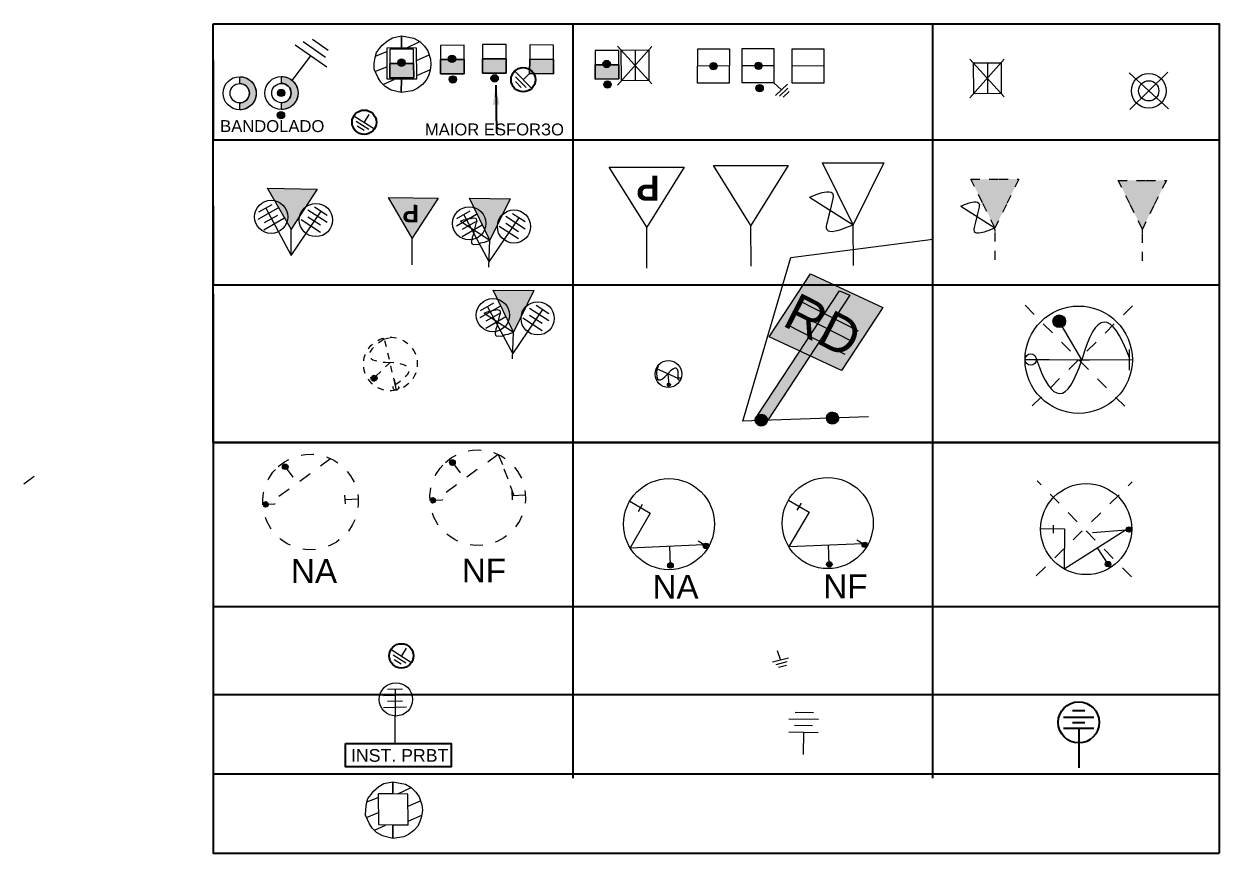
# Model space of a CAD drawing. Header units: millimetres. Extents: x 64 to 390, y 88 to 330.
# Drawn here: x 239.4 to 390.3, y 141.3 to 246 of the extents above; entities that cross this region are included whole.
import ezdxf

# ---------------------------------------------------------------- set-up
doc = ezdxf.new("R2010")
doc.units = ezdxf.units.MM
doc.linetypes.add('TRACEJADA', pattern=[3.45, 1.15, -1.15, 1.15])
for name, color, linetype in [('FORMATO', 7, 'Continuous'), ('PARA-RAIOS', 7, 'Continuous'), ('Textos', 7, 'Continuous'), ('TRAFO', 7, 'Continuous')]:
    doc.layers.add(name, color=color, linetype=linetype)
doc.styles.get("Standard").update_dxf_attribs({"font": 'arial.ttf'})
doc.dimstyles.new('ISO-25', dxfattribs={"dimtxt": 2.5, "dimasz": 2.5, "dimexe": 1.25, "dimexo": 0.625, "dimtad": 1, "dimtxsty": 'Standard', "dimcen": 2.5, "dimadec": 0, "dimazin": 0, "dimtfac": 1, "dimtmove": 0, "dimatfit": 3, "dimfxl": 1, "dimarcsym": 0})

# ---------------------------------------------------------------- blocks, each defined once
blk = doc.blocks.new('PARA RAIOS SUBSTITUINDO')
at = {"color": 8}
for p, q in [((-1.92, 6.391282), (1.92, 6.391282)), ((-0.78923, 7.214857), (0.78923, 7.214857)), ((-1.92, 5), (1.92, 5)), ((-0.78923, 5.727848), (0.78923, 5.727848)), ((0, 5), (0, 0))]:
    blk.add_line(p, q, dxfattribs=at)
blk.add_circle((0, 5.727848), 2.593177, dxfattribs=at)
blk = doc.blocks.new('TRAFO PART. INST.')
at = {"layer": 'TRAFO'}
h = blk.add_hatch(color=7, dxfattribs=at)
h.dxf.hatch_style = 2
h.paths.add_polyline_path([(47.08, 271.74), (44.09, 276.9), (50.34, 276.79)])
at = {"layer": 'TRAFO', "color": 7, "lineweight": 0}
blk.add_lwpolyline([(47.08, 271.74), (44.09, 276.9), (50.34, 276.79)], close=True, dxfattribs=at)
blk.add_lwpolyline([(47.08, 268.39), (47.08, 271.74)], dxfattribs=at)
at = {"layer": 'TRAFO', "color": 7, "true_color": 0xffffff, "insert": (47.92, 273.74), "char_height": 2.2232, "attachment_point": 1, "rotation": 179.7591}
blk.add_mtext('{\\fArial|b1|i0|c0;P}', dxfattribs=at)
blk = doc.blocks.new('Clipboard1917')
at = {"color": 7, "lineweight": 0}
for points in [[(2.137834, 2.684639), (2.688167, 5.461)], [(3.961695, 2.321278), (0.310445, 3.044473)], [(3.118556, 1.594556), (0.85725, 2.042584)], [(3.65125, 0.691445), (0, 1.414639)], [(2.737556, 0), (0.47625, 0.448028)]]:
    blk.add_lwpolyline(points, dxfattribs=at)
blk = doc.blocks.new('Clipboard4108')
h = blk.add_hatch(color=7)
edge = h.paths.add_edge_path()
edge.add_arc((0.463903, 0.463903), 0.463903, 74.00623623, 434.00623623)
h = blk.add_hatch(color=7)
edge = h.paths.add_edge_path()
edge.add_arc((0.463903, 0.463903), 0.463903, 74.00623623, 434.00623623)
at = {"color": 7, "lineweight": 0}
blk.add_circle((0.463903, 0.463903), 0.463903, dxfattribs=at)
blk.add_circle((0.463903, 0.463903), 0.463903, dxfattribs=at)
blk = doc.blocks.new('Clipboard4908')
at = {"color": 7, "lineweight": 0}
blk.add_lwpolyline([(3.996452, 6.140027), (3.993759, 1.80861), (0.000197, 1.812748), (0.004598, 6.141078)], close=True, dxfattribs=at)
blk.add_lwpolyline([(3.996649, 3.975173), (0, 3.977603)], dxfattribs=at)
at = {"color": 15, "lineweight": 0, "true_color": 0x994533}
for points in [[(3.993759, 1.80861), (4.954319, 0.924896)], [(5.707398, 1.647893), (4.201241, 0.201899)], [(5.786673, 1.147483), (4.732914, 0.137204)], [(5.946601, 0.719911), (5.191815, 0)]]:
    blk.add_lwpolyline(points, dxfattribs=at)
blk = doc.blocks.new('Clipboard5849')
at = {"color": 15, "lineweight": 0, "true_color": 0x994533}
for points in [[(0.596194, 2.162528), (1.008944, 0.924278)], [(2.017889, 1.192389), (0, 0.656167)], [(1.845028, 0.716139), (0.433916, 0.342195)], [(1.778, 0.264584), (0.769055, 0)]]:
    blk.add_lwpolyline(points, dxfattribs=at)
blk = doc.blocks.new('Clipboard7720')
h = blk.add_hatch(color=7)
h.dxf.hatch_style = 2
h.paths.add_polyline_path([(4.769556, 3.866444), (4.893028, 2.067278), (1.901472, 1.859139), (1.774472, 3.654778)])
at = {"color": 7, "lineweight": 0}
for points in [[(4.769556, 3.866444), (4.642556, 5.662083), (1.651, 5.453944), (1.774472, 3.654778)], [(4.769556, 3.866444), (4.893028, 2.067278), (1.901472, 1.859139), (1.774472, 3.654778)], [(4.893028, 2.067278), (4.769556, 3.866444), (1.774472, 3.654778), (1.901472, 1.859139)]]:
    blk.add_lwpolyline(points, close=True, dxfattribs=at)
at = {"color": 252, "lineweight": 0, "true_color": 0x969696}
blk.add_lwpolyline([(4.769556, 3.866444), (1.774472, 3.654778)], dxfattribs=at)
at = {"color": 24, "lineweight": 0, "true_color": 0x993300}
for points in [[(0, 2.014361), (2.314222, 0)], [(1.901472, 1.859139), (1.157111, 1.005417)], [(0.169334, 1.30175), (1.583972, 0.070555)], [(0.211667, 0.6985), (0.98425, 0.028222)]]:
    blk.add_lwpolyline(points, dxfattribs=at)
blk = doc.blocks.new('Clipboard7802')
at = {"color": 3}
blk.add_circle((1.532896, 1.532896), 1.532896, dxfattribs=at)
at = {"color": 1, "rotation": 355.548826}
blk.add_blockref('Clipboard7720', (0.301245, 0.620314), dxfattribs=at)
blk = doc.blocks.new('Clipboard8027')
h = blk.add_hatch(color=7)
h.dxf.hatch_style = 2
h.paths.add_polyline_path([(3, 1.81), (3.01, 0.01), (0.01, 0), (0, 1.8)])
at = {"color": 7, "lineweight": 0}
for points in [[(3, 1.81), (3, 3.61), (0, 3.6), (0, 1.8)], [(3, 1.81), (3.01, 0.01), (0.01, 0), (0, 1.8)], [(3.01, 0.01), (3, 1.81), (0, 1.8), (0.01, 0)]]:
    blk.add_lwpolyline(points, close=True, dxfattribs=at)
blk = doc.blocks.new('Clipboard8739')
at = {"color": 24, "lineweight": 0, "true_color": 0x993300}
for points in [[(0.235658, 2.355388), (2.832103, 0.714971)], [(0.510825, 1.674527), (2.098325, 0.672638)], [(2.137131, 2.489443), (1.533881, 1.533416)], [(0.644881, 1.085388), (1.509186, 0.538582)]]:
    blk.add_lwpolyline(points, dxfattribs=at)
at = {"color": 3}
blk.add_circle((1.534677, 1.534677), 1.534677, dxfattribs=at)
blk = doc.blocks.new('Clipboard10274')
h = blk.add_hatch(color=252)
h.dxf.hatch_style = 1
h.paths.add_polyline_path([(0, 10.17), (6.08, 10.18), (3.05, 4.03)])
at = {"color": 1, "linetype": 'TRACEJADA', "lineweight": 0}
blk.add_lwpolyline([(3.05, 4.03), (0, 10.17), (6.08, 10.18)], close=True, dxfattribs=at)
blk.add_lwpolyline([(3.07, 0), (3.05, 4.03)], dxfattribs=at)
blk = doc.blocks.new('Clipboard10296')
h = blk.add_hatch(color=252)
h.dxf.hatch_style = 1
h.paths.add_polyline_path([(1.28, 10.17), (7.36, 10.18), (4.33, 4.03)])
at = {"color": 1, "linetype": 'TRACEJADA', "lineweight": 0}
blk.add_lwpolyline([(4.33, 4.03), (1.28, 10.17), (7.36, 10.18)], close=True, dxfattribs=at)
at = {"color": 1, "lineweight": 0}
for points in [[(0, 6.78), (4.33, 4.03)], [(0.03, 6.77), (0.48, 6.96), (0.75, 7.07), (1.05, 7.17), (1.26, 7.23), (1.44, 7.27), (1.7, 7.31), (1.96, 7.31), (2.14, 7.27), (2.28, 7.16), (2.36, 6.95), (2.35, 6.8), (2.33, 6.64), (2.08, 5.63), (1.85, 4.73), (1.77, 4.41), (1.69, 4.07), (1.65, 3.86), (1.66, 3.73), (1.72, 3.57), (1.85, 3.45), (2.01, 3.4), (2.25, 3.39), (2.54, 3.43), (2.76, 3.48), (2.99, 3.54), (3.21, 3.62), (3.59, 3.76), (4.33, 4.04)]]:
    blk.add_lwpolyline(points, dxfattribs=at)
at = {"color": 1, "linetype": 'TRACEJADA', "lineweight": 0}
blk.add_lwpolyline([(4.35, 0), (4.33, 4.03)], dxfattribs=at)
blk = doc.blocks.new('Clipboard20887')
h = blk.add_hatch(color=7)
h.dxf.hatch_style = 2
h.paths.add_polyline_path([(2.194277, 4.176889), (2.317749, 4.166305), (2.487083, 4.141611), (2.709333, 4.085166), (2.899833, 4.018139), (3.065638, 3.940527), (3.231444, 3.838222), (3.428999, 3.693583), (3.630083, 3.503083), (3.742972, 3.369027), (3.859388, 3.199694), (3.961694, 3.023305), (4.042833, 2.832805), (4.106333, 2.642305), (4.155722, 2.402416), (4.180416, 2.106083), (4.155722, 1.774472), (4.088694, 1.481666), (3.986388, 1.213555), (3.912305, 1.068916), (3.79236, 0.881944), (3.693583, 0.751416), (3.545416, 0.592666), (3.418416, 0.47625), (3.256138, 0.356305), (3.111499, 0.264583), (2.928055, 0.176389), (2.719916, 0.098777), (2.55411, 0.052916), (2.321277, 0.014111), (2.088444, 0), (2.088444, 0.871361), (2.26836, 0.885472), (2.455333, 0.927805), (2.599972, 0.98425), (2.702277, 1.037166), (2.825749, 1.118305), (2.928055, 1.202972), (3.090333, 1.393472), (3.164416, 1.513416), (3.227916, 1.654527), (3.291416, 1.880305), (3.305527, 2.155472), (3.249083, 2.469444), (3.150305, 2.691694), (3.090333, 2.786944), (3.016249, 2.885722), (2.942166, 2.963333), (2.783416, 3.090333), (2.691694, 3.150305), (2.58586, 3.203222), (2.462388, 3.252611), (2.335388, 3.284361), (2.155472, 3.309055), (2.088444, 3.309055), (2.088444, 4.180416), (2.10961, 4.180416), (2.134305, 4.180416)])
at = {"color": 24, "lineweight": 0, "true_color": 0x993300}
for points in [[(3.817055, 8.180916), (7.817555, 5.383389)], [(4.84011, 8.576027), (7.641166, 6.618111)], [(5.997222, 8.886472), (8.000999, 7.485944)], [(3.428999, 3.693583), (5.817305, 6.780389)]]:
    blk.add_lwpolyline(points, dxfattribs=at)
at = {"color": 7, "lineweight": 0}
blk.add_lwpolyline([(2.194277, 4.176889), (2.317749, 4.166305), (2.487083, 4.141611), (2.709333, 4.085166), (2.899833, 4.018139), (3.065638, 3.940527), (3.231444, 3.838222), (3.428999, 3.693583), (3.630083, 3.503083), (3.742972, 3.369027), (3.859388, 3.199694), (3.961694, 3.023305), (4.042833, 2.832805), (4.106333, 2.642305), (4.155722, 2.402416), (4.180416, 2.106083), (4.155722, 1.774472), (4.088694, 1.481666), (3.986388, 1.213555), (3.912305, 1.068916), (3.79236, 0.881944), (3.693583, 0.751416), (3.545416, 0.592666), (3.418416, 0.47625), (3.256138, 0.356305), (3.111499, 0.264583), (2.928055, 0.176389), (2.719916, 0.098777), (2.55411, 0.052916), (2.321277, 0.014111), (2.088444, 0), (2.088444, 0.871361), (2.26836, 0.885472), (2.455333, 0.927805), (2.599972, 0.98425), (2.702277, 1.037166), (2.825749, 1.118305), (2.928055, 1.202972), (3.090333, 1.393472), (3.164416, 1.513416), (3.227916, 1.654527), (3.291416, 1.880305), (3.305527, 2.155472), (3.249083, 2.469444), (3.150305, 2.691694), (3.090333, 2.786944), (3.016249, 2.885722), (2.942166, 2.963333), (2.783416, 3.090333), (2.691694, 3.150305), (2.58586, 3.203222), (2.462388, 3.252611), (2.335388, 3.284361), (2.155472, 3.309055), (2.088444, 3.309055), (2.088444, 4.180416), (2.10961, 4.180416), (2.134305, 4.180416)], close=True, dxfattribs=at)
for radius in [2.090208, 1.218847]:
    blk.add_circle((2.090208, 2.090208), radius, dxfattribs=at)
blk = doc.blocks.new('Clipboard21030')
h = blk.add_hatch(color=7)
h.dxf.hatch_style = 2
h.paths.add_polyline_path([(2.194277, 4.176889), (2.317749, 4.166305), (2.487083, 4.141611), (2.709333, 4.085166), (2.899833, 4.018139), (3.065638, 3.940527), (3.231444, 3.838222), (3.428999, 3.693583), (3.630083, 3.503083), (3.742972, 3.369027), (3.859388, 3.199694), (3.961694, 3.023305), (4.042833, 2.832805), (4.106333, 2.642305), (4.155722, 2.402416), (4.180416, 2.106083), (4.155722, 1.774472), (4.088694, 1.481666), (3.986388, 1.213555), (3.912305, 1.068916), (3.79236, 0.881944), (3.693583, 0.751416), (3.545416, 0.592666), (3.418416, 0.47625), (3.256138, 0.356305), (3.111499, 0.264583), (2.928055, 0.176389), (2.719916, 0.098777), (2.55411, 0.052916), (2.321277, 0.014111), (2.088444, 0), (2.088444, 0.871361), (2.26836, 0.885472), (2.455333, 0.927805), (2.599972, 0.98425), (2.702277, 1.037166), (2.825749, 1.118305), (2.928055, 1.202972), (3.090333, 1.393472), (3.164416, 1.513416), (3.227916, 1.654527), (3.291416, 1.880305), (3.305527, 2.155472), (3.249083, 2.469444), (3.150305, 2.691694), (3.090333, 2.786944), (3.016249, 2.885722), (2.942166, 2.963333), (2.783416, 3.090333), (2.691694, 3.150305), (2.58586, 3.203222), (2.462388, 3.252611), (2.335388, 3.284361), (2.155472, 3.309055), (2.088444, 3.309055), (2.088444, 4.180416), (2.10961, 4.180416), (2.134305, 4.180416)])
at = {"color": 7, "lineweight": 0}
blk.add_lwpolyline([(2.194277, 4.176889), (2.317749, 4.166305), (2.487083, 4.141611), (2.709333, 4.085166), (2.899833, 4.018139), (3.065638, 3.940527), (3.231444, 3.838222), (3.428999, 3.693583), (3.630083, 3.503083), (3.742972, 3.369027), (3.859388, 3.199694), (3.961694, 3.023305), (4.042833, 2.832805), (4.106333, 2.642305), (4.155722, 2.402416), (4.180416, 2.106083), (4.155722, 1.774472), (4.088694, 1.481666), (3.986388, 1.213555), (3.912305, 1.068916), (3.79236, 0.881944), (3.693583, 0.751416), (3.545416, 0.592666), (3.418416, 0.47625), (3.256138, 0.356305), (3.111499, 0.264583), (2.928055, 0.176389), (2.719916, 0.098777), (2.55411, 0.052916), (2.321277, 0.014111), (2.088444, 0), (2.088444, 0.871361), (2.26836, 0.885472), (2.455333, 0.927805), (2.599972, 0.98425), (2.702277, 1.037166), (2.825749, 1.118305), (2.928055, 1.202972), (3.090333, 1.393472), (3.164416, 1.513416), (3.227916, 1.654527), (3.291416, 1.880305), (3.305527, 2.155472), (3.249083, 2.469444), (3.150305, 2.691694), (3.090333, 2.786944), (3.016249, 2.885722), (2.942166, 2.963333), (2.783416, 3.090333), (2.691694, 3.150305), (2.58586, 3.203222), (2.462388, 3.252611), (2.335388, 3.284361), (2.155472, 3.309055), (2.088444, 3.309055), (2.088444, 4.180416), (2.10961, 4.180416), (2.134305, 4.180416)], close=True, dxfattribs=at)
for radius in [2.090208, 1.218847]:
    blk.add_circle((2.090208, 2.090208), radius, dxfattribs=at)
blk = doc.blocks.new('Clipboard21181')
at = {"color": 1, "lineweight": 0, "true_color": 0xff0000}
for points in [[(0, 4.614334), (4.956528, 0.088195)], [(4.875389, 4.699), (0.081139, 0)]]:
    blk.add_lwpolyline(points, dxfattribs=at)
for centre, radius in [((2.481792, 2.354792), 2.196042), ((2.481792, 2.353028), 1.279701)]:
    blk.add_circle(centre, radius, dxfattribs=at)
blk = doc.blocks.new('Clipboard11735')
at = {"color": 7, "lineweight": 0}
blk.add_lwpolyline([(4.744716, 5.152523), (0, 12.711301), (9.442935, 12.735167)], close=True, dxfattribs=at)
blk.add_lwpolyline([(4.758663, 0), (4.744716, 5.152523)], dxfattribs=at)
at = {"color": 7, "insert": (6.368163, 8.495705), "char_height": 3.157013, "attachment_point": 1, "rotation": 180.22197517}
blk.add_mtext('{\\fArial|b1|i0|c0;P}', dxfattribs=at)
blk = doc.blocks.new('Clipboard20308')
h = blk.add_hatch(color=16)
edge = h.paths.add_edge_path()
edge.add_arc((11.982097, 12.832291), 0.336903, 0, 360)
h = blk.add_hatch(color=16)
edge = h.paths.add_edge_path()
edge.add_arc((13.786556, 8.053916), 0.345722, 0, 360)
at = {"color": 16, "lineweight": 0, "true_color": 0x800000}
for points in [[(7.568454, 16.161806), (7.489472, 16.866305)], [(7.930836, 12.929444), (7.749645, 14.545625)], [(10.851445, 3.309055), (11.768667, 12.562416)], [(8.293217, 9.697083), (8.112026, 11.313264)], [(16.869833, 9.380361), (15.253649, 9.199208)], [(0.707986, 7.568828), (0, 7.489472)], [(3.940355, 7.931135), (2.32417, 7.749981)], [(7.172725, 8.293441), (5.55654, 8.112288)], [(8.655598, 6.464722), (8.474408, 8.080903)], [(10.405094, 8.655748), (8.78891, 8.474594)], [(13.786556, 8.053916), (11.345333, 8.297333)], [(13.637464, 9.018054), (12.021279, 8.836901)], [(5.020028, 4.109861), (6.896806, 6.462889)], [(6.896806, 6.462889), (10.851445, 3.309055)], [(6.462889, 5.0165), (5.655028, 5.662083)], [(9.01798, 3.232361), (8.836789, 4.848542)], [(9.380361, 0), (9.199171, 1.61618)]]:
    blk.add_lwpolyline(points, dxfattribs=at)
at = {"color": 7, "lineweight": 0}
blk.add_lwpolyline([(9.419167, 8.978194), (11.796889, 12.5095)], dxfattribs=at)
at = {"color": 16, "lineweight": 0, "true_color": 0x800000}
for centre, radius in [((8.60425, 8.600722), 5.74675), ((11.982097, 12.832291), 0.336903), ((13.786556, 8.053916), 0.345722)]:
    blk.add_circle(centre, radius, dxfattribs=at)
blk = doc.blocks.new('Clipboard21219')
h = blk.add_hatch(color=16)
edge = h.paths.add_edge_path()
edge.add_arc((10.415764, 3.003903), 0.336903, 0, 360)
h = blk.add_hatch(color=16)
edge = h.paths.add_edge_path()
edge.add_arc((5.940778, 0.53975), 0.345722, 0, 360)
at = {"color": 16, "lineweight": 0, "true_color": 0x800000}
for points in [[(0.79375, 8.660695), (3.390194, 7.133167)], [(1.894417, 7.358945), (2.420056, 8.251473)], [(3.390194, 7.133167), (0.8255, 2.772834)], [(0.8255, 2.772834), (10.117667, 3.178528)], [(5.940778, 0.53975), (5.834944, 2.988028)]]:
    blk.add_lwpolyline(points, dxfattribs=at)
at = {"color": 7, "lineweight": 0}
blk.add_lwpolyline([(10.742083, 2.811639), (9.42975, 3.580695)], dxfattribs=at)
at = {"color": 16, "lineweight": 0, "true_color": 0x800000}
for centre, radius in [((5.74675, 5.74675), 5.74675), ((10.415764, 3.003903), 0.336903), ((5.940778, 0.53975), 0.345722)]:
    blk.add_circle(centre, radius, dxfattribs=at)
blk = doc.blocks.new('Clipboard21571')
h = blk.add_hatch(color=96)
edge = h.paths.add_edge_path()
edge.add_arc((2.834632, 10.47424), 0.356306, 132.34143021, 492.34143021)
h = blk.add_hatch(color=96)
edge = h.paths.add_edge_path()
edge.add_arc((0.358536, 5.712178), 0.356306, 132.34143021, 492.34143021)
at = {"color": 96, "lineweight": 0, "true_color": 0x008000}
for points in [[(1.964174, 10.497179), (2.741226, 11.098259), (3.307123, 11.405468)], [(2.594644, 10.737602), (2.850201, 10.829681), (3.097994, 10.714229), (3.189986, 10.456803), (3.074621, 10.21088), (2.818087, 10.117909), (2.579805, 10.23023)], [(4.835745, 11.935508), (5.385262, 12.037421), (6.312194, 12.065176), (6.451211, 12.048027)], [(8.605612, 11.494827), (7.291948, 10.536102)], [(8.039799, 11.722857), (8.128765, 11.697642), (8.983179, 11.303989), (9.475958, 10.973936)], [(0.679875, 8.807671), (0.761187, 8.984156), (1.293672, 9.779173), (1.617951, 10.126427)], [(2.834632, 10.47424), (3.793756, 9.160866)], [(5.978283, 9.577376), (4.664618, 8.618651)], [(10.667621, 9.87943), (11.097859, 9.323317), (11.538417, 8.512024)], [(3.350953, 7.659926), (2.037288, 6.7012)], [(0.019374, 5.666117), (0, 6.313172), (0.113532, 7.233544), (0.127607, 7.283201)], [(0.118548, 5.975539), (0.375082, 6.06851), (0.621897, 5.952167), (0.713976, 5.69661), (0.598525, 5.448817), (0.342076, 5.357715), (0.103089, 5.46852)], [(10.336049, 6.867068), (10.395241, 5.77554)], [(12.063499, 6.369823), (10.43975, 6.278656)], [(11.986373, 6.954332), (12.037471, 6.678787), (12.065089, 5.752004), (12.013704, 5.3363)], [(0.723624, 5.742475), (0.714227, 5.735617)], [(1.054721, 2.628692), (0.966917, 2.742203), (0.510395, 3.583143), (0.33553, 4.079154)], [(11.618929, 3.766365), (11.303241, 3.081747), (10.817575, 2.357023)], [(3.511621, 0.563149), (3.081932, 0.761162), (2.286581, 1.294017), (2.143458, 1.427689)], [(6.678615, 0.02795), (5.752895, 0), (5.057986, 0.085621)], [(9.657495, 1.226592), (9.323037, 0.967824), (8.482261, 0.511122), (8.249695, 0.429049)]]:
    blk.add_lwpolyline(points, dxfattribs=at)
at = {"color": 7, "lineweight": 0}
blk.add_lwpolyline([(0.025618, 5.695174), (1.542841, 5.779549)], dxfattribs=at)
at = {"color": 5, "lineweight": 0, "true_color": 0x0000ff}
blk.add_lwpolyline([(0.687091, 5.731959), (0.025618, 5.695174)], dxfattribs=at)
at = {"color": 140, "lineweight": 0, "true_color": 0x00c9ff}
blk.add_lwpolyline([(1.572743, 5.77816), (1.542841, 5.779549)], dxfattribs=at)
at = {"color": 96, "lineweight": 0, "true_color": 0x008000}
blk.add_circle((2.834632, 10.47424), 0.356306, dxfattribs=at)
blk = doc.blocks.new('Clipboard31395')
at = {"lineweight": 0}
h = blk.add_hatch(color=96, dxfattribs=at)
edge = h.paths.add_edge_path()
edge.add_arc((10.415764, 3.003903), 0.336903, 0, 360)
h = blk.add_hatch(color=96, dxfattribs=at)
edge = h.paths.add_edge_path()
edge.add_arc((5.940778, 0.53975), 0.345722, 0, 360)
at = {"color": 96, "lineweight": 0, "true_color": 0x008000}
for points in [[(0.79375, 8.660695), (3.390194, 7.133167)], [(1.894417, 7.358945), (2.420056, 8.251473)], [(3.390194, 7.133167), (0.8255, 2.772834)], [(0.8255, 2.772834), (10.117667, 3.178528)], [(10.742083, 2.811639), (9.42975, 3.580695)], [(5.940778, 0.53975), (5.834944, 2.988028)]]:
    blk.add_lwpolyline(points, dxfattribs=at)
for centre, radius in [((5.74675, 5.74675), 5.74675), ((10.415764, 3.003903), 0.336903), ((5.940778, 0.53975), 0.345722)]:
    blk.add_circle(centre, radius, dxfattribs=at)
blk = doc.blocks.new('TERRA3_MP')
at = {"color": 24, "lineweight": 0, "true_color": 0x993300}
for points in [[(0, 0), (-0.60325, -0.956027)], [(-1.901473, -0.134055), (0.694972, -1.774472)], [(-1.626306, -0.814916), (-0.038806, -1.816805)], [(-1.49225, -1.404055), (-0.627945, -1.950861)]]:
    blk.add_lwpolyline(points, dxfattribs=at)
at = {"color": 3}
blk.add_circle((-0.602455, -0.954766), 1.534677, dxfattribs=at)
blk = doc.blocks.new('BASE_MP')
at = {"color": 1, "lineweight": 20, "flags": 128}
for points in [[(-0.025476, -1.86131), (-0.048843, -3.568499), (-1.341498, -3.259792), (-2.083926, -2.811993), (-2.630122, -2.281478), (-2.960504, -1.718829), (-3.468169, -0.622099), (-3.45541, 0.074814), (-3.35534, 0.847944), (-3.183198, 1.479715), (-2.78669, 1.982764), (-2.489332, 2.384576), (-1.796035, 2.963282), (-1.156165, 3.346464), (-0.011257, 3.579885), (-0.029251, 2.062605), (-1.886079, 2.03362), (-1.8598, -1.820761), (-0.025476, -1.86131)], [(-0.029251, 2.062605), (-0.011257, 3.579885), (1.552336, 3.283679), (2.285384, 2.853597), (2.893013, 2.26676), (3.290146, 1.683661), (3.638728, 0.657738), (3.698759, -0.012264), (3.60914, -0.79101), (3.386006, -1.458036), (3.116402, -2.027794), (2.614948, -2.560276), (1.96313, -3.062021), (1.350272, -3.354848), (-0.048843, -3.568499), (-0.025476, -1.86131), (1.923901, -1.847786), (1.87039, 2.023958), (-0.029251, 2.062605)], [(-3.304196, 1.035646), (-1.873706, 1.589182)], [(0.5888, 2.050031), (2.285384, 2.853597)], [(1.891579, 0.490871), (3.464437, 1.170699)], [(-3.366153, -0.931464), (-1.860247, -0.310849)], [(1.917925, -1.415372), (3.625366, -0.650013)], [(-2.357024, -2.546735), (-0.949032, -1.904616)]]:
    blk.add_lwpolyline(points, dxfattribs=at)
blk = doc.blocks.new('Clipboard8370')
at = {"color": 1, "lineweight": 20, "flags": 128}
for points in [[(3.442693, 1.707189), (3.419326, 0), (2.126671, 0.308707), (1.384243, 0.756506), (0.838047, 1.287021), (0.507665, 1.84967), (0, 2.9464), (0.012759, 3.643313), (0.112829, 4.416443), (0.284971, 5.048214), (0.681479, 5.551264), (0.978838, 5.953076), (1.672134, 6.531782), (2.312004, 6.914963), (3.456912, 7.148384), (3.438918, 5.631104), (1.58209, 5.602119), (1.608369, 1.747738), (3.442693, 1.707189)], [(3.438918, 5.631104), (3.456912, 7.148384), (5.020505, 6.852179), (5.753553, 6.422097), (6.361182, 5.83526), (6.758316, 5.25216), (7.106897, 4.226238), (7.166928, 3.556235), (7.077309, 2.777489), (6.854175, 2.110464), (6.584571, 1.540705), (6.083117, 1.008223), (5.431299, 0.506478), (4.818441, 0.213651), (3.419326, 0), (3.442693, 1.707189), (5.39207, 1.720713), (5.338559, 5.592458), (3.438918, 5.631104)], [(4.056969, 5.618531), (5.753553, 6.422097)], [(0.163973, 4.604145), (1.594463, 5.157681)], [(5.359748, 4.059371), (6.932606, 4.739199)], [(0.102016, 2.637035), (1.607922, 3.257651)], [(1.111145, 1.021764), (2.519137, 1.663883)], [(5.386094, 2.153128), (7.093535, 2.918486)]]:
    blk.add_lwpolyline(points, dxfattribs=at)
blk = doc.blocks.new('Clipboard8451')
at = {"color": 1}
for name, p in [('Clipboard8027', (0, 0)), ('Clipboard4108', (1.001781, 1.431733))]:
    blk.add_blockref(name, p, dxfattribs=at)
blk = doc.blocks.new('Clipboard180')
at = {"lineweight": 0}
h = blk.add_hatch(color=16, dxfattribs=at)
edge = h.paths.add_edge_path()
edge.add_arc((2.834632, 10.47424), 0.356306, 132.34143021, 492.34143021)
h = blk.add_hatch(color=16, dxfattribs=at)
edge = h.paths.add_edge_path()
edge.add_arc((0.358536, 5.712178), 0.356306, 132.34143021, 492.34143021)
at = {"color": 16, "lineweight": 0, "true_color": 0x800000}
for points in [[(1.964174, 10.497179), (2.741226, 11.098259), (3.307123, 11.405468)], [(2.594644, 10.737602), (2.850201, 10.829681), (3.097994, 10.714229), (3.189986, 10.456803), (3.074621, 10.21088), (2.818087, 10.117909), (2.579805, 10.23023)], [(4.835745, 11.935508), (5.385262, 12.037421), (6.312194, 12.065176), (6.451211, 12.048027)], [(8.605612, 11.494827), (7.291948, 10.536102)], [(8.039799, 11.722857), (8.128765, 11.697642), (8.983179, 11.303989), (9.475958, 10.973936)], [(8.591432, 11.484478), (9.14312, 10.222411)], [(0.679875, 8.807671), (0.761187, 8.984156), (1.293672, 9.779173), (1.617951, 10.126427)], [(2.834632, 10.47424), (3.793756, 9.160866)], [(5.978283, 9.577376), (4.664618, 8.618651)], [(9.341176, 9.682021), (9.831224, 8.411612)], [(10.667621, 9.87943), (11.097859, 9.323317), (11.538417, 8.512024)], [(3.350953, 7.659926), (2.037288, 6.7012)], [(10.128664, 7.588481), (10.576334, 6.292306)], [(0.019374, 5.666117), (0, 6.313172), (0.113532, 7.233544), (0.127607, 7.283201)], [(0.118548, 5.975539), (0.375082, 6.06851), (0.621897, 5.952167), (0.713976, 5.69661), (0.598525, 5.448817), (0.342076, 5.357715), (0.103089, 5.46852)], [(12.063499, 6.369823), (10.43975, 6.278656)], [(11.986373, 6.954332), (12.037471, 6.678787), (12.065089, 5.752004), (12.013704, 5.3363)], [(0.025618, 5.695174), (1.542841, 5.779549)], [(0.687091, 5.731959), (0.025618, 5.695174)], [(0.723624, 5.742475), (0.714227, 5.735617)], [(1.572743, 5.77816), (1.542841, 5.779549)], [(1.054721, 2.628692), (0.966917, 2.742203), (0.510395, 3.583143), (0.33553, 4.079154)], [(11.618929, 3.766365), (11.303241, 3.081747), (10.817575, 2.357023)], [(3.511621, 0.563149), (3.081932, 0.761162), (2.286581, 1.294017), (2.143458, 1.427689)], [(6.678615, 0.02795), (5.752895, 0), (5.057986, 0.085621)], [(9.657495, 1.226592), (9.323037, 0.967824), (8.482261, 0.511122), (8.249695, 0.429049)]]:
    blk.add_lwpolyline(points, dxfattribs=at)
at = {"color": 16, "linetype": 'TRACEJADA', "lineweight": 0, "true_color": 0x800000}
blk.add_lwpolyline([(10.336049, 6.867068), (10.395241, 5.77554)], dxfattribs=at)
at = {"color": 16, "lineweight": 0, "true_color": 0x800000}
blk.add_circle((2.834632, 10.47424), 0.356306, dxfattribs=at)
blk = doc.blocks.new('Clipboard16601')
at = {"true_color": 0xff0000}
h = blk.add_hatch(color=1, dxfattribs=at)
h.dxf.hatch_style = 2
h.paths.add_polyline_path([(8.64, 19.18), (17.78, 14.93), (12.56, 6.97), (3.42, 11.23)])
h = blk.add_hatch(color=1, dxfattribs=at)
h.dxf.hatch_style = 2
h.paths.add_polyline_path([(13.6, 16.51), (3.23, 0.74), (1.93, 1.29), (12.3, 17.06)])
h = blk.add_hatch(color=1, dxfattribs=at)
edge = h.paths.add_edge_path()
edge.add_ellipse((11.41, 0.98), major_axis=(0.803, -0.086), ratio=0.884279, start_angle=0, end_angle=360)
h = blk.add_hatch(color=1, dxfattribs=at)
edge = h.paths.add_edge_path()
edge.add_ellipse((2.42, 0.72), major_axis=(0.803, -0.086), ratio=0.884279, start_angle=0, end_angle=360)
at = {"color": 1, "lineweight": 0, "true_color": 0xff0000}
for points in [[(0.1, 0.61), (6.17, 21.26), (24.07, 23.55)], [(0, 0.65), (15.97, 1.18)]]:
    blk.add_lwpolyline(points, dxfattribs=at)
for points in [[(8.64, 19.18), (17.78, 14.93), (12.56, 6.97), (3.42, 11.23)], [(13.6, 16.51), (3.23, 0.74), (1.93, 1.29), (12.3, 17.06)]]:
    blk.add_lwpolyline(points, close=True, dxfattribs=at)
at = {"color": 3, "lineweight": 0, "true_color": 0x00ff00}
for points in [[(7.32, 15.73), (14.64, 11.98)], [(6.52, 14.44), (13.84, 10.69)], [(5.63, 12.79), (12.95, 9.04)]]:
    blk.add_lwpolyline(points, dxfattribs=at)
at = {"color": 7, "lineweight": 0}
for centre in [(11.41, 0.98), (2.42, 0.72)]:
    blk.add_ellipse(centre, major_axis=(0.803, -0.086), ratio=0.884279, start_param=0, end_param=6.283185, dxfattribs=at)
at = {"color": 7, "insert": (7.06, 16.95), "char_height": 4.7227, "attachment_point": 1, "rotation": 332.9115}
blk.add_mtext('{\\fArial|b0|i0|c0;RD}', dxfattribs=at)
blk = doc.blocks.new('PRMT_INST')
at = {"layer": 'PARA-RAIOS', "color": 100, "lineweight": 0, "true_color": 0x00ff40}
for points in [[(-1.492047, 5.95678), (1.422643, 6.038684)], [(-0.988698, 6.729342), (0.921378, 6.779585)], [(0, 0), (0.015917, 6.761003)], [(-0.990781, 5.21588), (0.919295, 5.266122)], [(-1.49413, 4.443317), (1.420559, 4.525223)]]:
    blk.add_lwpolyline(points, dxfattribs=at)
blk.add_circle((0.086824, 5.45893), 2.100262, dxfattribs=at)
blk = doc.blocks.new('instprbt')
at = {"color": 1}
blk.add_lwpolyline([(-6.296986, 0.151205), (7.049396, 0.151205), (7.049396, -2.80465), (-6.296986, -2.80465)], close=True, dxfattribs=at)
blk.add_blockref('PRMT_INST', (0.003148, 0.26081))
at = {"layer": 'FORMATO', "color": 1, "insert": (-5.584815, -0.553936), "char_height": 1.6, "width": 42.991401, "attachment_point": 1}
blk.add_mtext('INST. PRBT', dxfattribs=at)
blk = doc.blocks.new('Clipboard21635')
h = blk.add_hatch(color=16)
edge = h.paths.add_edge_path()
edge.add_arc((13.390391, 7.81932), 0.799042, 0, 360)
at = {"color": 16, "lineweight": 0, "true_color": 0x800000}
for points in [[(8.4154, 16.259798), (8.447949, 17.885778)], [(12.118627, 13.30325), (11.155544, 13.768917), (10.284183, 14.139334), (9.508072, 14.4145), (8.827211, 14.594417), (8.238072, 14.682611), (7.744183, 14.672028), (7.345544, 14.566195), (7.038627, 14.368639), (6.826961, 14.072306), (6.710544, 13.68425), (6.68585, 13.200945), (6.756405, 12.618861), (6.922211, 11.945056), (7.179739, 11.176), (7.532516, 10.311695), (7.980544, 9.352139)], [(8.350301, 13.007839), (8.38285, 14.633818)], [(12.118627, 13.30325), (3.369739, 4.949472)], [(8.285202, 9.755879), (8.317751, 11.381859)], [(1.625728, 9.781701), (0, 9.82501)], [(4.877186, 9.695083), (3.251457, 9.738392)], [(3.7966, 5.005917), (4.840822, 4.529667), (5.782739, 4.152195), (6.618822, 3.8735), (7.3526, 3.697111), (7.980544, 3.6195), (8.502655, 3.640667), (8.922461, 3.764139), (9.236433, 3.986389), (9.444572, 4.307417), (9.550405, 4.727222), (9.550405, 5.249334), (9.444572, 5.870222), (9.236433, 6.589889), (8.922461, 7.411861), (8.502655, 8.329084), (7.980544, 9.352139)], [(8.128644, 9.608465), (6.502915, 9.651774)], [(7.980544, 9.352139), (13.388627, 7.821084)], [(11.380101, 9.521847), (9.754372, 9.565156)], [(14.631559, 9.435229), (13.00583, 9.478538)], [(17.883016, 9.348611), (16.257288, 9.39192)], [(8.220103, 6.503919), (8.252653, 8.129899)], [(2.720627, 6.131278), (4.516266, 4.247445)], [(8.155004, 3.25196), (8.187554, 4.87794)], [(8.089905, 0), (8.122455, 1.62598)]]:
    blk.add_lwpolyline(points, dxfattribs=at)
at = {"color": 7, "lineweight": 0}
blk.add_lwpolyline([(13.148739, 14.2875), (10.947405, 12.184945)], dxfattribs=at)
at = {"color": 5, "lineweight": 0, "true_color": 0x0000ff}
blk.add_lwpolyline([(8.446014, 9.792804), (7.270661, 8.668786)], dxfattribs=at)
at = {"color": 16, "lineweight": 0, "true_color": 0x800000}
for centre, radius in [((8.259239, 9.616722), 6.773333), ((12.633683, 13.793611), 0.712611)]:
    blk.add_circle(centre, radius, dxfattribs=at)
at = {"color": 7, "lineweight": 0}
blk.add_circle((13.390391, 7.81932), 0.799042, dxfattribs=at)
blk = doc.blocks.new('CFREMOVER')
at = {"color": 1, "rotation": 136.1124}
blk.add_blockref('Clipboard21635', (12.344833, 1.123537), dxfattribs=at)
blk = doc.blocks.new('TRAFO COM CH INST')
at = {"layer": 'TRAFO'}
h = blk.add_hatch(color=0, dxfattribs=at)
h.dxf.hatch_style = 2
h.paths.add_polyline_path([(0.11, 3.39), (-2.43, 8.69), (2.69, 8.64)])
at = {"layer": 'TRAFO', "color": 7, "lineweight": 0}
blk.add_lwpolyline([(0.11, 3.39), (-2.43, 8.69), (2.69, 8.64)], close=True, dxfattribs=at)
for points in [[(-3.56, 5.79), (-3.19, 5.97), (-2.9, 6.03), (-2.7, 6.08), (-2.51, 6.12), (-2.31, 6.16), (-2.12, 6.2), (-1.92, 6.24), (-1.7, 6.18), (-1.59, 6.11), (-1.54, 5.91), (-1.52, 5.81), (-1.6, 5.69), (-1.83, 4.83), (-1.98, 4.08), (-2.11, 3.75), (-2.15, 3.43), (-2.23, 3.31), (-2.21, 3.22), (-2.17, 3.02), (-2.05, 2.94), (-1.93, 2.87), (-1.73, 2.91), (-1.42, 2.87), (-1.22, 2.91), (-1.05, 3.05), (-0.85, 3.09), (-0.56, 3.15), (0.11, 3.39)], [(-3.56, 5.79), (0.11, 3.39)], [(0, 0), (0.11, 3.39)]]:
    blk.add_lwpolyline(points, dxfattribs=at)
blk = doc.blocks.new('TRAFOINSTALANDOCOMCHAVE')
for p, rotation in [((-0.225873, -2.882987), 28.342892), ((-0.229896, -2.908461), 325.833445)]:
    blk.add_blockref('PRMT_INST', p, dxfattribs=dict(rotation=rotation))
at = {"layer": 'TRAFO'}
blk.add_blockref('TRAFO COM CH INST', (-0.265379, -3.567157), dxfattribs=at)
blk = doc.blocks.new('Clipboard8442')
at = {"color": 1}
for name, p in [('Clipboard8027', (0, 0)), ('Clipboard4108', (1.001781, 1.431733))]:
    blk.add_blockref(name, p, dxfattribs=at)
blk = doc.blocks.new('PosteDtProjetado')
at = {"color": 1}
for name, p in [('Clipboard8442', (-1.425918, -1.873274)), ('Clipboard4108', (-0.312482, -3.031129))]:
    blk.add_blockref(name, p, dxfattribs=at)
blk = doc.blocks.new('Clipboard5160')
h = blk.add_hatch(color=7)
edge = h.paths.add_edge_path()
edge.add_arc((2.000116, 2.165666), 0.461257, 0, 360)
at = {"color": 7, "lineweight": 0}
blk.add_lwpolyline([(4.012179, 4.331378), (3.99352, 0), (0, 0.018859), (0.020355, 4.347143)], close=True, dxfattribs=at)
blk.add_lwpolyline([(4.004396, 2.166537), (0.007783, 2.183699)], dxfattribs=at)
blk.add_circle((2.000116, 2.165666), 0.461257, dxfattribs=at)
blk = doc.blocks.new('PosteDtExistente')
at = {"color": 1}
blk.add_blockref('Clipboard5160', (-2.000116, -2.165666), dxfattribs=at)
blk = doc.blocks.new('Clipboard11713')
at = {"color": 7, "lineweight": 0}
blk.add_lwpolyline([(4.744716, 5.152523), (0, 12.711301), (9.442935, 12.735167)], close=True, dxfattribs=at)
blk.add_lwpolyline([(4.758663, 0), (4.744716, 5.152523)], dxfattribs=at)
blk = doc.blocks.new('TransformadorSemChaveExistente')
at = {"color": 1}
blk.add_blockref('Clipboard11713', (-4.744716, -5.152523), dxfattribs=at)
blk = doc.blocks.new('Clipboard2240')
h = blk.add_hatch(color=16)
h.dxf.hatch_style = 2
h.paths.add_polyline_path([(1.925284, 0.244298), (1.812395, 0.14552), (1.657173, 0.156104), (1.55134, 0.268992), (1.554868, 0.417159), (1.667757, 0.515937), (1.822979, 0.508881), (1.928812, 0.395992)])
at = {"color": 16, "lineweight": 0, "true_color": 0x800000}
for points in [[(0.373062, 2.660826), (0.097895, 2.068159)], [(2.898951, 1.12977), (0.157868, 2.39977)], [(0.207257, 2.308048), (0.193145, 1.76477), (0.228423, 1.359076), (0.320145, 1.087437), (0.468312, 0.946326), (0.669395, 0.942798), (0.926923, 1.069798), (1.237368, 1.334381), (1.600729, 1.729492)], [(2.898951, 1.12977), (2.927173, 1.630715), (2.898951, 2.011715), (2.817812, 2.27277), (2.683757, 2.406826), (2.493257, 2.420937), (2.24984, 2.315104), (1.953507, 2.08227), (1.600729, 1.729492)], [(1.600729, 1.729492), (1.74184, 0.332492)]]:
    blk.add_lwpolyline(points, dxfattribs=at)
at = {"color": 7, "lineweight": 0}
blk.add_lwpolyline([(1.925284, 0.244298), (1.812395, 0.14552), (1.657173, 0.156104), (1.55134, 0.268992), (1.554868, 0.417159), (1.667757, 0.515937), (1.822979, 0.508881), (1.928812, 0.395992)], close=True, dxfattribs=at)
at = {"color": 16, "lineweight": 0, "true_color": 0x800000}
blk.add_lwpolyline([(3.223507, 0.978076), (3.121201, 0.886354), (2.987145, 0.893409), (2.895423, 0.992187), (2.898951, 1.12977), (3.001257, 1.221492), (3.135312, 1.214437), (3.227034, 1.115659)], close=True, dxfattribs=at)
blk.add_circle((1.690687, 1.690687), 1.690687, dxfattribs=at)
blk = doc.blocks.new('CFEXISTENTE')
at = {"color": 1}
blk.add_blockref('Clipboard2240', (-1.51945, -1.617274), dxfattribs=at)
blk = doc.blocks.new('ChaveFusivelExistente')
blk.add_blockref('CFEXISTENTE', (-0.081091, -0.114076))
blk = doc.blocks.new('Clipboard6679')
h = blk.add_hatch(color=16)
edge = h.paths.add_edge_path()
edge.add_ellipse((2.588865, 3.237066), major_axis=(0, 0.807861), ratio=0.9563320019, start_angle=0, end_angle=360)
at = {"color": 16, "lineweight": 0, "true_color": 0x800000}
for points in [[(3.5402, 12.70996), (3.999976, 12.938455), (4.589115, 13.164232), (5.052109, 13.29811)], [(5.008921, 12.934927), (4.070532, 12.275232), (3.692605, 11.98055)], [(6.522337, 13.29476), (4.939785, 12.920061)], [(5.712907, 11.057382), (5.338701, 12.640051)], [(6.660063, 13.506427), (7.055032, 13.506427), (7.718254, 13.446455), (8.273129, 13.337828)], [(9.798246, 12.786208), (10.304115, 12.511594), (10.879143, 12.112955), (11.146898, 11.885983)], [(0.000586, 7.551763), (0.017115, 7.724399), (0.147643, 8.387621), (0.352254, 9.047316), (0.386013, 9.126671)], [(1.142015, 10.561312), (1.361198, 10.874705), (1.816282, 11.403871), (2.211943, 11.780028)], [(2.46164, 10.91998), (2.080865, 10.528982), (1.696337, 10.02451), (1.488388, 9.629709)], [(6.461319, 7.892045), (6.087113, 9.474714)], [(12.24806, 10.695745), (12.300837, 10.62776), (12.653615, 10.066844), (12.946421, 9.488288), (13.028433, 9.274286)], [(1.800615, 8.172584), (1.862143, 8.112455), (2.310171, 7.847871), (2.899309, 7.625621), (3.277728, 7.530098)], [(4.879148, 7.258334), (5.499282, 7.195232), (6.500708, 7.139598)], [(6.642282, 7.131732), (5.469575, 6.004954)], [(7.630949, 7.035842), (6.642282, 7.131732)], [(7.209731, 4.726708), (6.835525, 6.309377)], [(10.752799, 6.211322), (10.618087, 6.299177), (10.081865, 6.53201), (9.415115, 6.733094), (9.234538, 6.770814)], [(13.45176, 7.708313), (13.510865, 7.092927), (13.510865, 6.447344), (13.476315, 6.08649)], [(0.388682, 4.355806), (0.292282, 4.605844), (0.126476, 5.191455), (0.013587, 5.787649), (0, 5.929911)], [(4.296868, 4.878176), (3.124162, 3.751398)], [(7.958143, 1.561371), (7.583937, 3.14404)], [(10.529901, 3.541928), (10.738032, 3.748594), (11.111976, 4.21426), (11.351865, 4.644649), (11.418634, 4.878341)], [(13.12498, 4.503045), (13.112226, 4.461205), (12.840587, 3.819149), (12.501921, 3.205316), (12.39689, 3.053811)], [(2.217828, 1.707096), (2.052643, 1.847121), (1.579921, 2.344538), (1.163643, 2.88076), (1.139673, 2.918495)], [(5.063432, 0.197484), (4.419782, 0.393677), (3.777726, 0.661788), (3.551306, 0.784702)], [(8.286226, 0.174955), (7.686504, 0.062066), (7.058559, 0.002094), (6.673316, 0)], [(8.286226, 0.174955), (8.021643, 0.164371), (7.750004, 0.263149), (7.541865, 0.460705), (7.432504, 0.704121), (7.418393, 0.972232), (7.503885, 1.207336)], [(7.958143, 1.561371), (8.850671, 2.157566), (9.29428, 2.487694)], [(8.783919, 1.10226), (8.815393, 1.032205), (8.829504, 0.764094), (8.730726, 0.495982), (8.529643, 0.284316), (8.286226, 0.174955)], [(8.538252, 0.245884), (8.286226, 0.174955)], [(11.347807, 1.817653), (11.147254, 1.628399), (10.611032, 1.212121), (10.046587, 0.859344)]]:
    blk.add_lwpolyline(points, dxfattribs=at)
at = {"color": 7, "lineweight": 0}
for points in [[(2.775837, 2.439788), (2.486559, 2.429205), (2.186698, 2.545621), (1.953865, 2.778455), (1.833921, 3.057149), (1.816282, 3.364066), (1.839774, 3.435353)], [(3.094226, 3.823728), (3.220337, 3.695677), (3.343809, 3.416982), (3.361448, 3.110066), (3.255615, 2.799621), (3.040421, 2.559732), (2.872762, 2.483727)], [(8.286226, 0.174955), (7.936976, 1.656621)]]:
    blk.add_lwpolyline(points, dxfattribs=at)
at = {"color": 140, "lineweight": 0, "true_color": 0x00c9ff}
blk.add_lwpolyline([(7.647698, 2.866649), (8.046337, 1.205066)], dxfattribs=at)
blk = doc.blocks.new('CFINST')
at = {"color": 1, "xscale": 0.5, "yscale": 0.5, "zscale": 0.5}
blk.add_blockref('Clipboard6679', (-3.309371, -3.669375), dxfattribs=at)
blk = doc.blocks.new('ChaveFusivelProjetado')
blk.add_blockref('CFINST', (0.059017, 0.099576))
blk = doc.blocks.new('Clipboard21233')
at = {"color": 1, "lineweight": 0, "true_color": 0xff0000}
for points in [[(2.226027, 6.205361), (4.22275, 0)], [(0, 2.515306), (6.304138, 3.802945)], [(1.538111, 4.155722), (4.885972, 2.197806)]]:
    blk.add_lwpolyline(points, dxfattribs=at)
blk.add_lwpolyline([(0.656166, 2.645833), (2.409472, 5.647972), (5.760861, 3.693583), (4.007555, 0.691445)], close=True, dxfattribs=at)
blk = doc.blocks.new('PosteDtSubstituir')
at = {"color": 1, "rotation": 300.66943}
blk.add_blockref('Clipboard21233', (-2.313428, 1.064978), dxfattribs=at)
blk.add_blockref('PosteDtProjetado', (-1.578059, 0.064661))
blk = doc.blocks.new('PosteDtRetirar')
at = {"color": 1, "rotation": 300.66943}
blk.add_blockref('Clipboard21233', (-4.370724, 1.125942), dxfattribs=at)
blk = doc.blocks.new('Clipboard11824')
at = {"color": 7, "lineweight": 0}
blk.add_lwpolyline([(3.139722, 4.367389), (4.011084, 13.066889), (10.590389, 8.949972)], close=True, dxfattribs=at)
for points in [[(0.352778, 10.251722), (0.973667, 10.149416), (1.337028, 10.078861), (1.725084, 9.983611), (2.00025, 9.906), (2.215445, 9.831916), (2.525889, 9.697861), (2.804584, 9.525), (2.973917, 9.348611), (3.051528, 9.140472), (2.991556, 8.861778), (2.88925, 8.703028), (2.744611, 8.547805), (1.785056, 7.62), (0.938389, 6.805083), (0.627945, 6.50875), (0.306917, 6.198305), (0.134056, 6.00075), (0.045861, 5.852583), (0, 5.644444), (0.0635, 5.42925), (0.204611, 5.256389), (0.462139, 5.083528), (0.79375, 4.931833), (1.072445, 4.833055), (1.36525, 4.751916), (1.647472, 4.681361), (2.148417, 4.579055), (3.146778, 4.374444)], [(0.324556, 10.272889), (3.139722, 4.367389)], [(0.419806, 0), (3.139722, 4.367389)]]:
    blk.add_lwpolyline(points, dxfattribs=at)
blk = doc.blocks.new('TransformadorComChaveExistente')
at = {"color": 1, "rotation": 32.099453}
blk.add_blockref('Clipboard11824', (-0.330143, -5.373746), dxfattribs=at)
blk = doc.blocks.new('TransformadorComChaveProjetado')
for p, rotation in [((-0.066699, -2.710178), 28.342892), ((-0.070722, -2.735652), 325.833445)]:
    blk.add_blockref('PRMT_INST', p, dxfattribs=dict(rotation=rotation))
at = {"layer": 'TRAFO'}
blk.add_blockref('TRAFO COM CH INST', (-0.106205, -3.394348), dxfattribs=at)
blk = doc.blocks.new('TR INST.')
at = {"layer": 'TRAFO'}
h = blk.add_hatch(color=7, dxfattribs=at)
h.dxf.hatch_style = 2
h.paths.add_polyline_path([(47.11, 281.1), (44.11, 286.26), (50.36, 286.15)])
at = {"layer": 'TRAFO', "color": 7, "lineweight": 0}
blk.add_lwpolyline([(47.11, 281.1), (44.11, 286.26), (50.36, 286.15)], close=True, dxfattribs=at)
blk.add_lwpolyline([(47.1, 277.76), (47.11, 281.1)], dxfattribs=at)
blk = doc.blocks.new('TransformadorSemChaveProjetado')
for p, rotation in [((-0.016041, -3.286332), 28.342892), ((-0.020064, -3.311806), 325.833445)]:
    blk.add_blockref('PRMT_INST', p, dxfattribs=dict(rotation=rotation))
at = {"layer": 'TRAFO'}
blk.add_blockref('TR INST.', (-47.105977, -281.097922), dxfattribs=at)

msp = doc.modelspace()

# ---------------------------------------------------------------- hatches: boundary and pattern name
h = msp.add_hatch(color=7)
edge = h.paths.add_edge_path()
edge.add_arc((332.093556, 240.710169), 0.461257, 0, 360)
h = msp.add_hatch(color=7)
edge = h.paths.add_edge_path()
edge.add_arc((332.245937, 237.882655), 0.461257, 0, 360)

# ---------------------------------------------------------------- linework, layer by layer
msp.add_lwpolyline([(263.260193, 245.994626), (390.25427, 245.994626), (390.25427, 193.168466), (263.260193, 193.168466)], close=True)
for points in [[(308.667994, 245.994626), (308.667994, 150.778346)], [(354.085, 245.994626), (354.085, 150.778346)], [(390.25427, 243.051168), (390.25427, 151.33003)], [(263.260193, 241.356379), (263.260193, 231.356379), (390.169531, 231.356379)], [(263.260193, 223.051168), (263.260193, 213.051168), (390.25427, 213.051168)], [(263.250988, 211.932205), (263.250988, 193.168466), (390.25427, 193.168466)], [(263.250988, 193.168466), (263.250988, 172.448994), (390.25427, 172.448994)], [(263.250988, 172.448994), (263.250988, 161.33003), (390.25427, 161.33003)], [(263.250988, 161.33003), (263.250988, 151.33003), (390.25427, 151.33003)], [(263.250988, 151.33003), (263.250988, 141.33003), (390.25427, 141.33003)], [(390.25427, 151.33003), (390.25427, 141.33003)]]:
    msp.add_lwpolyline(points)
at = {"color": 7, "lineweight": 0}
msp.add_lwpolyline([(340.355848, 242.843063), (340.337189, 238.511686), (336.343669, 238.530544), (336.364025, 242.858829)], close=True, dxfattribs=at)
msp.add_lwpolyline([(340.348065, 240.678223), (336.351452, 240.695385)], dxfattribs=at)
at = {"color": 16, "lineweight": 0, "true_color": 0x800000}
msp.add_lwpolyline([(240.666241, 188.870239), (239.352577, 187.911514)], dxfattribs=at)
at = {"color": 7, "lineweight": 0}
for centre in [(332.093555, 240.710168), (332.245936, 237.882655)]:
    msp.add_circle(centre, 0.461257, dxfattribs=at)

# ---------------------------------------------------------------- block references
at = {"color": 1}
for name, p in [('Clipboard8370', (283.576844, 237.334559)), ('Clipboard20887', (269.78017, 235.177934)), ('Clipboard8027', (297.248648, 239.777953)), ('Clipboard7802', (300.86169, 237.411559)), ('Clipboard8451', (285.555889, 239.20585)), ('Clipboard4908', (330.038295, 236.74168)), ('Clipboard21030', (264.510362, 235.15453)), ('Clipboard4108', (298.319653, 238.662481)), ('Clipboard21181', (378.888703, 235.190719)), ('Clipboard4108', (271.361243, 236.818383)), ('Clipboard4108', (271.347374, 234.002964)), ('Clipboard8739', (280.784939, 232.049477)), ('Clipboard11735', (313.25404, 215.181454)), ('Clipboard10296', (357.629031, 216.220553)), ('Clipboard10274', (377.514745, 216.068172)), ('Clipboard5849', (333.851998, 164.756209))]:
    msp.add_blockref(name, p, dxfattribs=at)
for name, p in [('PosteDtSubstituir', (314.468419, 240.841151)), ('PosteDtProjetado', (293.365219, 241.556695)), ('PosteDtRetirar', (361.004868, 239.151255)), ('PosteDtExistente', (326.415013, 240.664078)), ('TransformadorComChaveExistente', (344.052712, 220.632495)), ('TransformadorSemChaveExistente', (331.149194, 220.554223)), ('TransformadorSemChaveProjetado', (273.104903, 220.085814)), ('TransformadorComChaveProjetado', (298.160236, 218.686444)), ('Clipboard16601', (330.030931, 195.256545)), ('CFREMOVER', (372.802709, 203.689579)), ('TRAFOINSTALANDOCOMCHAVE', (301.309749, 207.268434)), ('ChaveFusivelProjetado', (285.510416, 203.255258)), ('ChaveFusivelExistente', (320.642098, 201.843781)), ('Clipboard21571', (269.506699, 179.624776)), ('Clipboard180', (290.619481, 180.152044)), ('Clipboard21219', (335.095117, 177.237367)), ('Clipboard31395', (315.052037, 177.103434)), ('TERRA3_MP', (287.613781, 167.182341)), ('instprbt', (286.234142, 155.014595)), ('PARA RAIOS SUBSTITUINDO', (372.529229, 152.093375)), ('BASE_MP', (285.963187, 146.756843))]:
    msp.add_blockref(name, p)
at = {"rotation": 308.02347}
msp.add_blockref('Clipboard20308', (361.394795, 183.70566), dxfattribs=at)
at = {"color": 1, "rotation": 190.144935}
msp.add_blockref('Clipboard1917', (339.415022, 159.610763), dxfattribs=at)
at = {"layer": 'TRAFO'}
msp.add_blockref('TRAFO PART. INST.', (241.305297, -52.807576), dxfattribs=at)

# ---------------------------------------------------------------- texts
at = {"attachment_point": 1}
for s, insert, char_height, width in [('BANDOLADO ', (264.128096, 233.845514), 1.5, 58.661178), ('\\pxqc;MAIOR ESFORЗO', (269.427863, 233.423921), 1.5, 58.661178), ('NA', (273.072673, 178.435066), 3, 117.322356), ('NF', (294.637681, 178.487963), 3, 117.322356), ('NA', (318.717375, 176.448836), 3, 117.322356), ('NF', (340.282384, 176.501733), 3, 117.322356)]:
    msp.add_mtext(s, dxfattribs=dict(at, insert=insert, char_height=char_height, width=width))

# ---------------------------------------------------------------- leaders
at = {"layer": 'Textos', "color": 1, "lineweight": 0}
msp.add_leader([(298.947823, 238.282735), (299.012279, 232.244816)], dimstyle='ISO-25', override={"dimgap": 2, "dimtad": 0}, dxfattribs=at)

doc.saveas('drawing.dxf')
